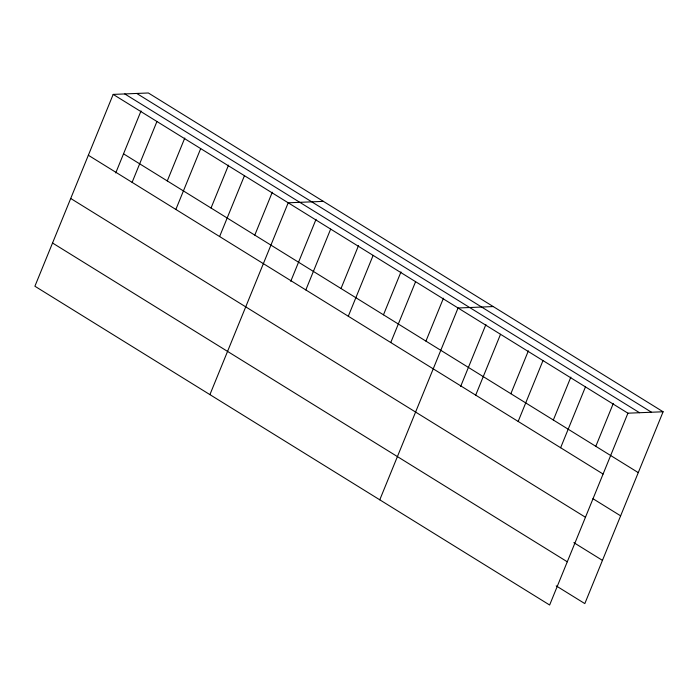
<?xml version="1.0" encoding="UTF-8"?>
<svg xmlns="http://www.w3.org/2000/svg" width="698" height="698" viewBox="0 0 698 698"><rect width="100%" height="100%" fill="white"/><g stroke="black" fill="none" stroke-linecap="round" stroke-linejoin="round"><path stroke-width="1.05" d="M663.1 411.768L148.36 92.982L113.181 94.405L34.9 286.232L549.64 605.018L627.921 413.19L663.1 411.768L584.819 603.596L556.201 585.875M115.737 172.929L141.031 110.938M132.105 182.353L156.937 121.504M167.284 180.93L184.787 138.029M175.861 209.444L200.692 148.595M211.032 208.021L228.534 165.129M219.608 236.543L244.44 175.695M254.787 235.121L272.29 192.229M209.915 394.623L288.195 202.795L323.375 201.373M290.743 281.32L316.046 219.32M305.829 289.94L330.66 229.092M341.008 288.518L358.51 245.626M348.293 316.238L373.125 255.389M383.472 314.815L400.975 271.923M390.758 342.544L415.589 281.695M425.937 341.121L443.439 298.221M379.773 499.82L458.062 307.993L493.233 306.57M460.61 386.518L485.904 324.526M475.696 395.138L500.527 334.29M510.866 393.716L528.377 350.824M518.16 421.444L542.992 360.596M553.34 420.022L570.842 377.121M560.625 447.741L585.456 386.893M595.804 446.319L613.306 403.427M136.747 93.453L651.496 412.239M124.794 93.933L639.534 412.719M113.181 94.405L627.921 413.19M123.529 153.83L638.269 472.616M88.349 155.253L603.089 474.038M592.934 498.686L620.627 515.839M70.716 198.476L585.456 517.262M573.835 542.651L602.453 560.372M52.542 243.009L567.282 561.794"/></g></svg>
